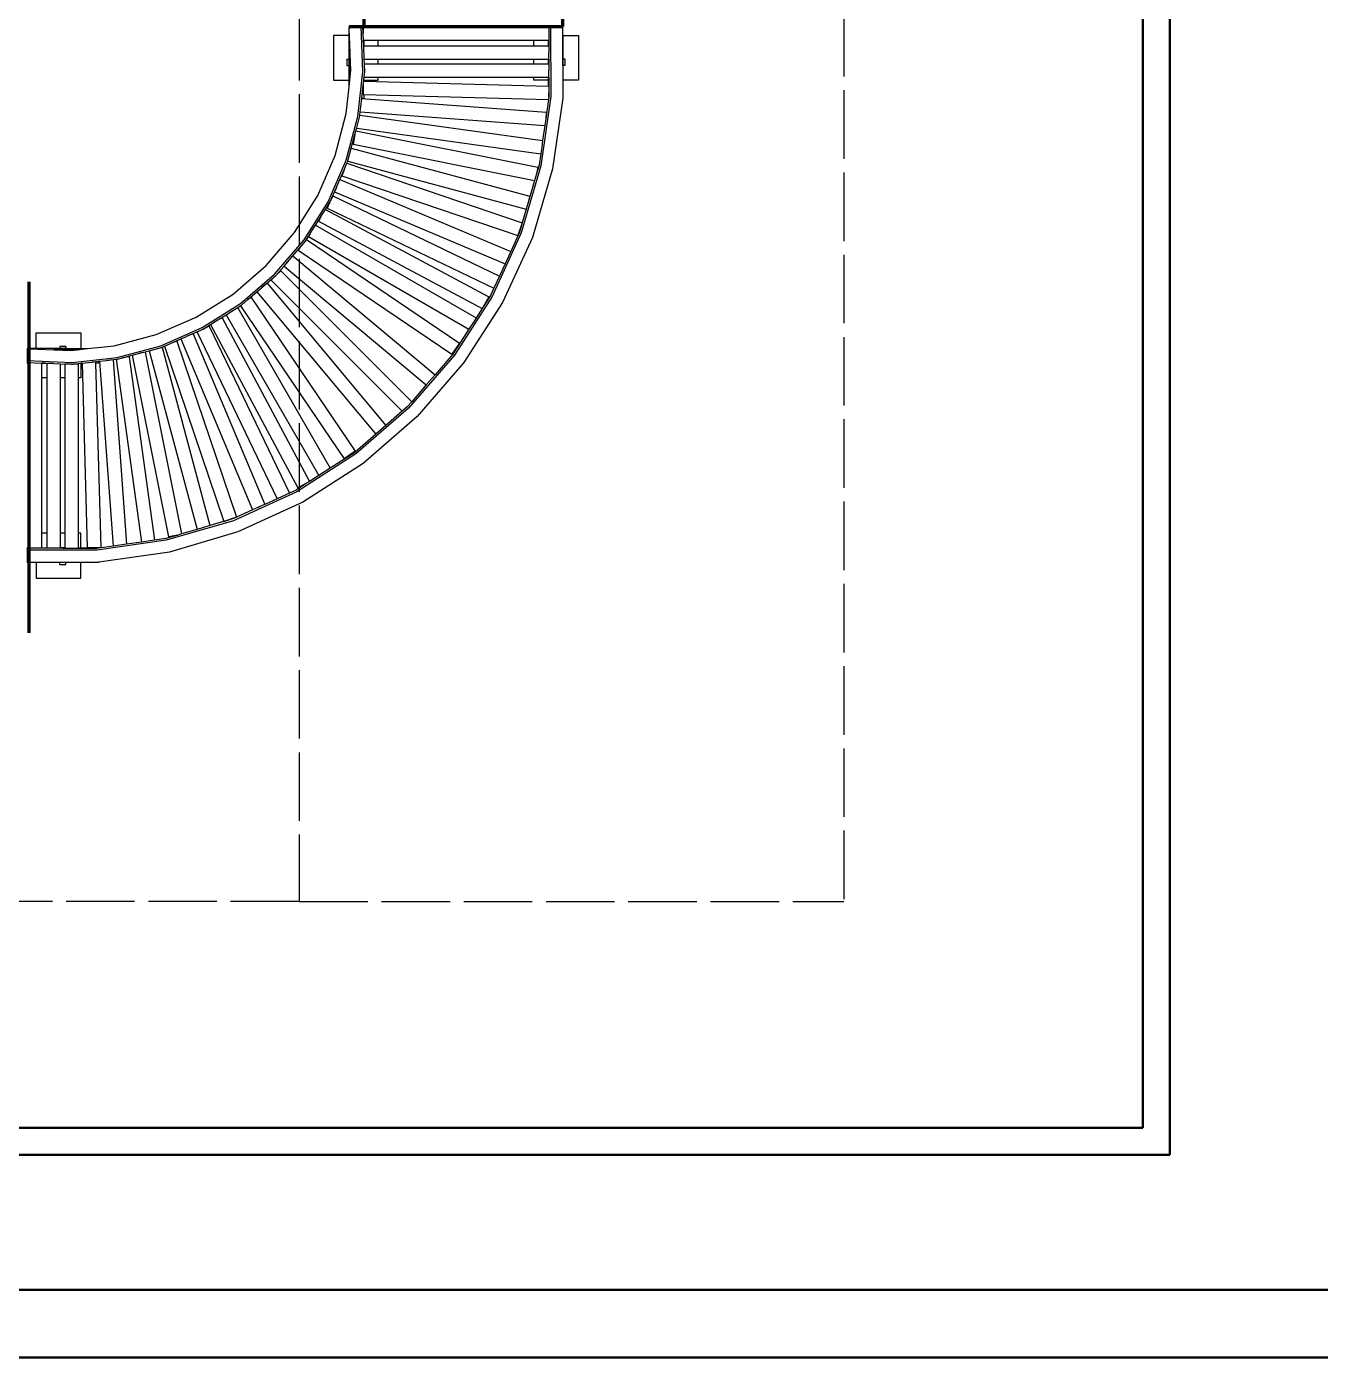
# Model space of a CAD drawing. Header units: millimetres. Extents: x 44692 to 659456, y -26273 to 37550.
# Drawn here: x 270780 to 275573, y -16436 to -11506 of the extents above; entities that cross this region are included whole.
import ezdxf

# ---------------------------------------------------------------- set-up
doc = ezdxf.new("R2010")
doc.units = ezdxf.units.MM
doc.header["$LTSCALE"] = 100
doc.linetypes.add('DASHEDX2', pattern=[3.048, 2.54, -0.508])
for name, color, linetype in [('Area circulacion', 50, 'DASHEDX2'), ('Area proceso', 90, 'DASHEDX2'), ('Maquinas', 200, 'Continuous')]:
    doc.layers.add(name, color=color, linetype=linetype)
doc.layers.add('Paredes', color=7, linetype='Continuous', lineweight=50)

msp = doc.modelspace()

# ---------------------------------------------------------------- linework, layer by layer
msp.add_line((272028.634, -11506.63), (272712.726, -11506.63))
at = {"layer": 'Area circulacion'}
for p, q in [((273807.937, -768.624), (273807.937, -14747.652)), ((271789.701, -14747.652), (262025.152, -14747.652)), ((271789.701, -14747.652), (273807.937, -14747.652))]:
    msp.add_line(p, q, dxfattribs=at)
at = {"layer": 'Area proceso', "color": 3}
for p, q in [((271789.701, -11451.322), (271789.701, -14747.652)), ((271789.701, -14747.652), (265789.701, -14747.652))]:
    msp.add_line(p, q, dxfattribs=at)
at = {"layer": 'Maquinas', "lineweight": 100}
for p, q in [((272019.298, -7182.611), (272028.634, -11506.63)), ((272766.627, -11505.733), (272766.627, -7184.341)), ((271974.659, -11505.733), (272766.627, -11505.733)), ((270789.701, -13751.322), (270789.701, -12451.322))]:
    msp.add_line(p, q, dxfattribs=at)
at = {"layer": 'Maquinas'}
for p, q in [((271974.908, -11509.912), (271974.733, -11505.733)), ((271974.733, -11509.912), (271974.733, -11505.733)), ((272019.264, -11505.733), (271974.733, -11505.733)), ((271974.733, -11505.733), (271974.733, -11509.912)), ((271974.733, -11505.733), (271974.733, -11509.912)), ((271974.733, -11509.912), (271974.733, -11514.091)), ((271974.908, -11509.912), (271974.733, -11509.912)), ((271974.908, -11514.091), (271974.733, -11514.091)), ((271974.733, -11538.903), (271974.733, -11514.091)), ((271975.084, -11514.091), (271974.908, -11509.912)), ((271974.908, -11509.912), (271974.908, -11514.091)), ((271975.084, -11514.091), (271974.908, -11514.091)), ((271978.879, -11604.613), (271975.084, -11514.091)), ((272025.645, -11672.947), (272019.264, -11505.733)), ((272026.055, -11505.733), (272019.264, -11505.733)), ((272026.055, -11505.733), (272028.634, -11505.733)), ((272027.024, -11531.508), (272026.055, -11505.733)), ((272027.024, -11506.63), (272028.634, -11506.63)), ((272027.024, -11506.63), (272027.024, -11531.508)), ((272027.96, -11556.385), (272027.024, -11531.508)), ((272028.634, -11506.63), (272028.634, -11505.733)), ((272712.726, -11506.63), (272712.726, -11505.733)), ((272714.391, -11505.733), (272712.726, -11505.733)), ((272712.726, -11506.63), (272714.393, -11506.63)), ((272721.182, -11505.733), (272714.391, -11505.733)), ((272714.391, -11505.733), (272714.393, -11506.63)), ((272714.393, -11506.63), (272714.467, -11556.385)), ((272721.182, -11505.733), (272721.518, -11764.758)), ((272766.627, -11505.733), (272721.182, -11505.733)), ((272766.627, -11538.903), (272766.627, -11505.733)), ((271974.733, -11538.903), (271916.686, -11538.903)), ((271916.686, -11538.903), (271916.686, -11704.752)), ((271974.733, -11626.463), (271974.733, -11538.903)), ((272027.96, -11556.385), (272028.634, -11556.385)), ((272028.634, -11574.31), (272027.96, -11556.385)), ((272028.634, -11556.385), (272028.634, -11574.31)), ((272028.634, -11556.385), (272082.535, -11556.385)), ((272028.725, -11576.725), (272028.634, -11574.31)), ((272028.725, -11576.725), (272082.535, -11576.725)), ((272030.596, -11626.479), (272028.725, -11576.725)), ((272082.535, -11576.725), (272082.535, -11556.385)), ((272082.535, -11556.385), (272658.826, -11556.385)), ((272082.535, -11576.725), (272658.826, -11576.725)), ((272658.826, -11576.725), (272658.826, -11556.385)), ((272658.826, -11556.385), (272712.726, -11556.385)), ((272658.826, -11576.725), (272712.726, -11576.725)), ((272712.726, -11576.725), (272712.726, -11556.385)), ((272712.726, -11556.385), (272714.467, -11556.385)), ((272712.726, -11576.725), (272714.497, -11576.725)), ((272714.467, -11556.385), (272714.497, -11576.725)), ((272714.497, -11576.725), (272714.534, -11601.602)), ((272766.627, -11538.903), (272766.311, -11770.612)), ((272766.627, -11538.903), (272824.674, -11538.903)), ((272766.627, -11626.463), (272766.627, -11538.903)), ((272824.674, -11538.903), (272824.674, -11704.752)), ((271966.441, -11626.463), (271974.733, -11626.463)), ((271966.441, -11626.463), (271966.441, -11649.682)), ((271974.733, -11626.463), (271974.733, -11592.804)), ((271974.733, -11605.515), (271974.733, -11605.25)), ((271974.733, -11606.321), (271974.733, -11605.515)), ((271974.733, -11607.613), (271974.733, -11606.321)), ((271974.733, -11609.302), (271974.733, -11607.613)), ((271974.733, -11611.274), (271974.733, -11609.302)), ((271974.733, -11613.841), (271974.733, -11609.395)), ((271974.733, -11613.393), (271974.733, -11611.274)), ((271974.733, -11615.517), (271974.733, -11613.393)), ((271974.733, -11618.498), (271974.733, -11613.841)), ((271974.733, -11617.5), (271974.733, -11615.517)), ((271974.733, -11620.553), (271974.733, -11617.5)), ((271974.733, -11623.326), (271974.733, -11618.498)), ((271974.733, -11623.822), (271974.733, -11620.553)), ((271974.733, -11628.284), (271974.733, -11623.326)), ((271974.733, -11627.267), (271974.733, -11623.822)), ((271974.733, -11649.682), (271974.733, -11626.463)), ((271974.733, -11630.846), (271974.733, -11627.267)), ((271974.733, -11633.33), (271974.733, -11628.284)), ((271974.733, -11634.516), (271974.733, -11630.846)), ((271974.733, -11638.419), (271974.733, -11633.33)), ((271974.733, -11638.231), (271974.733, -11634.516)), ((271978.879, -11638.412), (271978.879, -11604.613)), ((271980.297, -11638.412), (271978.879, -11604.613)), ((272030.596, -11626.479), (272082.535, -11626.479)), ((272031.223, -11643.148), (272030.596, -11626.479)), ((272082.535, -11643.148), (272082.535, -11626.479)), ((272082.535, -11626.479), (272658.826, -11626.479)), ((272658.826, -11643.148), (272658.826, -11626.479)), ((272658.826, -11626.479), (272712.726, -11626.479)), ((272712.726, -11638.412), (272712.726, -11626.479)), ((272712.726, -11626.479), (272714.534, -11626.479)), ((272714.534, -11626.479), (272714.534, -11601.602)), ((272714.534, -11626.479), (272714.589, -11638.412)), ((272766.627, -11605.25), (272766.627, -11605.543)), ((272766.627, -11605.543), (272766.627, -11606.375)), ((272766.627, -11606.375), (272766.627, -11607.689)), ((272766.627, -11607.689), (272766.627, -11609.395)), ((272774.92, -11626.463), (272766.627, -11626.463)), ((272766.627, -11649.682), (272766.627, -11626.463)), ((272774.92, -11649.682), (272774.92, -11626.463)), ((271966.441, -11649.682), (271974.733, -11649.682)), ((271974.733, -11641.945), (271974.733, -11638.231)), ((271974.733, -11643.508), (271974.733, -11638.419)), ((271974.733, -11645.615), (271974.733, -11641.945)), ((271974.733, -11648.553), (271974.733, -11643.508)), ((271974.733, -11649.194), (271974.733, -11645.615)), ((271974.733, -11653.511), (271974.733, -11648.553)), ((271974.733, -11652.639), (271974.733, -11649.194)), ((271974.733, -11704.752), (271974.733, -11649.682)), ((271974.733, -11684.021), (271974.733, -11649.682)), ((271974.733, -11655.908), (271974.733, -11652.639)), ((271974.733, -11658.339), (271974.733, -11653.511)), ((271974.733, -11658.962), (271974.733, -11655.908)), ((271974.733, -11662.997), (271974.733, -11658.339)), ((271974.733, -11660.951), (271974.733, -11658.962)), ((271974.733, -11663.093), (271974.733, -11660.951)), ((271974.733, -11667.442), (271974.733, -11662.997)), ((271974.733, -11665.243), (271974.733, -11663.093)), ((271974.733, -11667.253), (271974.733, -11665.243)), ((271974.733, -11668.988), (271974.733, -11667.253)), ((271974.733, -11670.328), (271974.733, -11668.988)), ((271974.733, -11671.183), (271974.733, -11670.328)), ((271974.733, -11671.494), (271974.733, -11671.183)), ((271978.879, -11691.172), (271978.879, -11638.412)), ((271978.879, -11638.412), (271980.297, -11638.412)), ((271978.879, -11691.172), (271981.5, -11667.115)), ((271981.5, -11667.115), (271980.297, -11638.412)), ((272007.011, -11839.241), (272025.645, -11672.947)), ((272030.232, -11692.902), (272032.377, -11673.836)), ((272032.377, -11673.836), (272031.223, -11643.148)), ((272031.223, -11643.148), (272082.535, -11643.148)), ((272082.535, -11643.148), (272658.826, -11643.148)), ((272658.826, -11643.148), (272712.726, -11643.148)), ((272712.726, -11643.148), (272712.726, -11638.412)), ((272714.589, -11638.412), (272712.726, -11638.412)), ((272712.726, -11643.148), (272714.596, -11643.148)), ((272714.589, -11638.412), (272714.596, -11643.148)), ((272714.596, -11643.148), (272714.633, -11668.025)), ((272714.633, -11692.902), (272714.633, -11668.025)), ((272774.92, -11649.682), (272766.627, -11649.682)), ((272766.627, -11649.682), (272766.627, -11704.752)), ((272766.627, -11667.442), (272766.627, -11669.142)), ((272766.627, -11669.142), (272766.627, -11670.437)), ((272766.627, -11670.437), (272766.627, -11671.239)), ((272766.627, -11671.239), (272766.627, -11671.494)), ((271916.686, -11704.752), (271974.733, -11704.752)), ((271964.007, -11827.688), (271974.733, -11729.232)), ((271974.733, -11729.232), (271978.879, -11691.172)), ((271974.733, -11729.232), (271974.733, -11704.752)), ((272021.435, -11771.091), (272027.068, -11721.019)), ((272027.068, -11721.019), (272026.06, -11757.121)), ((272027.068, -11721.019), (272028.599, -11707.418)), ((272028.599, -11707.418), (272028.634, -11707.105)), ((272028.599, -11707.418), (272028.634, -11707.419)), ((272028.634, -11707.105), (272028.899, -11704.752)), ((272028.634, -11707.105), (272028.634, -11707.419)), ((272028.634, -11707.419), (272712.726, -11726.527)), ((272028.899, -11704.752), (272030.232, -11692.902)), ((272028.899, -11704.752), (272082.535, -11704.752)), ((272030.232, -11692.902), (272082.535, -11692.902)), ((272082.535, -11704.752), (272082.535, -11692.902)), ((272082.535, -11692.902), (272658.826, -11692.902)), ((272658.826, -11704.752), (272658.826, -11692.902)), ((272658.826, -11692.902), (272712.726, -11692.902)), ((272712.726, -11704.752), (272658.826, -11704.752)), ((272712.726, -11704.752), (272712.726, -11692.902)), ((272712.726, -11692.902), (272714.633, -11692.902)), ((272712.726, -11726.527), (272712.726, -11704.752)), ((272712.726, -11726.527), (272714.72, -11726.583)), ((272714.633, -11692.902), (272714.72, -11726.583)), ((272714.72, -11726.583), (272714.758, -11751.471)), ((272824.674, -11704.752), (272766.627, -11704.752)), ((272766.627, -11704.752), (272766.627, -11771.091)), ((272015.717, -11821.909), (272021.284, -11772.429)), ((272021.284, -11772.429), (272021.435, -11771.091)), ((272021.284, -11772.429), (272704.688, -11822.615)), ((272021.435, -11771.091), (272028.634, -11771.091)), ((272026.06, -11757.121), (272028.634, -11757.193)), ((272028.634, -11757.193), (272713.003, -11776.309)), ((272028.634, -11757.193), (272028.634, -11771.091)), ((272721.518, -11764.758), (272684.927, -12021.186)), ((272713.003, -11776.309), (272702.866, -11847.426)), ((272714.322, -11767.05), (272713.003, -11776.309)), ((272714.322, -11767.05), (272714.758, -11751.471)), ((272714.776, -11763.867), (272714.322, -11767.05)), ((272714.758, -11751.471), (272714.776, -11763.867)), ((272766.242, -11771.091), (272728.358, -12032.759)), ((272766.311, -11770.612), (272766.242, -11771.091)), ((272766.242, -11771.091), (272766.627, -11771.091)), ((271922.65, -11983.827), (271964.007, -11827.688)), ((272014.435, -11833.3), (272015.717, -11821.909)), ((272015.717, -11821.909), (272699.348, -11872.111)), ((272704.688, -11822.615), (272702.866, -11847.426)), ((271963.778, -12000.895), (272007.011, -11839.241)), ((271999.843, -11892.253), (272003.045, -11880.297)), ((272002.82, -11881.919), (272003.045, -11880.297)), ((272002.82, -11881.919), (272684.468, -11976.506)), ((272003.045, -11880.297), (272013.569, -11841.003)), ((272013.569, -11841.003), (272014.435, -11833.3)), ((272014.435, -11833.3), (272691.397, -11927.236)), ((272699.348, -11872.111), (272691.397, -11927.236)), ((272702.866, -11847.426), (272699.348, -11872.111)), ((271982.642, -11956.479), (271996.219, -11905.782)), ((271996.219, -11905.782), (271989.209, -11940.867)), ((271996.219, -11905.782), (271999.843, -11892.253)), ((271999.843, -11892.253), (272673.887, -12026.941)), ((272691.397, -11927.236), (272687.978, -11951.877)), ((271970.049, -12003.497), (271982.642, -11956.479)), ((271982.642, -11956.479), (272644.3, -12133.77)), ((271989.209, -11940.867), (272661.999, -12075.304)), ((272684.468, -11976.506), (272678.351, -12019.419)), ((272687.978, -11951.877), (272684.468, -11976.506)), ((271858.361, -12132.005), (271922.65, -11983.827)), ((271896.914, -12154.29), (271963.778, -12000.895)), ((271955.864, -12036.018), (271966.265, -12012.173)), ((271966.265, -12012.173), (271969.613, -12004.498)), ((271966.265, -12012.173), (272616.104, -12232.159)), ((271969.613, -12004.498), (271970.049, -12003.497)), ((271969.613, -12004.498), (272630.873, -12181.682)), ((272684.927, -12021.186), (272612.156, -12269.778)), ((272678.351, -12019.419), (272669.012, -12051.336)), ((272673.887, -12026.941), (272669.012, -12051.336)), ((271927.819, -12100.313), (271939.921, -12072.569)), ((271939.921, -12072.569), (271955.864, -12036.018)), ((271939.921, -12072.569), (272573.214, -12338.781)), ((271955.864, -12036.018), (271948.223, -12058.594)), ((271948.223, -12058.594), (272600.16, -12279.262)), ((272661.999, -12075.304), (272637.861, -12157.8)), ((272728.358, -12032.759), (272653.54, -12286.852)), ((272669.012, -12051.336), (272661.999, -12075.304)), ((271904.686, -12153.347), (271927.412, -12101.282)), ((271927.412, -12101.282), (271920.267, -12118.279)), ((271920.267, -12118.279), (272552.567, -12384.074)), ((271927.412, -12101.282), (271927.819, -12100.313)), ((271772.594, -12268.876), (271858.361, -12132.005)), ((271807.915, -12295.995), (271896.914, -12154.29)), ((271886.627, -12183.419), (271901.956, -12159.02)), ((271901.956, -12159.02), (271892.867, -12177.906)), ((271892.867, -12177.906), (272510.948, -12475.369)), ((271901.956, -12159.02), (271902.793, -12157.689)), ((271902.793, -12157.689), (271904.686, -12153.347)), ((271914.443, -12133.074), (271904.686, -12153.347)), ((271914.443, -12133.074), (272531.591, -12430.087)), ((272637.861, -12157.8), (272630.873, -12181.682)), ((272644.3, -12133.77), (272637.861, -12157.8)), ((271850.245, -12241.328), (271869.938, -12210.009)), ((271869.938, -12210.009), (271861.253, -12226.274)), ((271861.253, -12226.274), (272467.88, -12550.182)), ((271869.938, -12210.009), (271870.033, -12209.831)), ((271870.033, -12209.831), (271886.627, -12183.419)), ((271886.627, -12183.419), (272491.831, -12506.568)), ((272630.873, -12181.682), (272616.104, -12232.159)), ((271667.285, -12391.349), (271772.594, -12268.876)), ((271816.788, -12294.58), (271830.401, -12272.959)), ((271830.401, -12272.959), (271824.182, -12283.732)), ((271830.401, -12272.959), (271830.737, -12272.378)), ((271830.737, -12272.378), (271850.245, -12241.328)), ((271850.245, -12241.328), (272445.12, -12584.779)), ((272612.156, -12269.778), (272504.692, -12505.459)), ((272605.861, -12267.166), (272573.214, -12338.781)), ((272615.841, -12232.937), (272600.16, -12279.262)), ((272615.841, -12232.937), (272605.861, -12267.166)), ((272615.841, -12232.937), (272616.104, -12232.159)), ((271698.773, -12422.838), (271807.915, -12295.995)), ((271790.234, -12326.935), (271813.301, -12300.13)), ((271813.301, -12300.13), (271816.788, -12294.58)), ((271816.788, -12294.58), (272383.531, -12678.294)), ((271824.182, -12283.732), (272418.606, -12626.922)), ((272653.54, -12286.852), (272543.375, -12527.734)), ((271733.609, -12392.737), (271766.066, -12355.02)), ((271766.066, -12355.02), (271790.234, -12326.935)), ((271766.066, -12355.02), (272293.105, -12795.693)), ((271790.234, -12326.935), (271785.707, -12333.622)), ((271785.707, -12333.622), (272355.637, -12719.494)), ((272573.214, -12338.781), (272552.567, -12384.074)), ((271544.811, -12496.659), (271667.285, -12391.349)), ((271571.93, -12531.98), (271698.773, -12422.838)), ((271703.599, -12427.611), (271733.609, -12392.737)), ((271721.165, -12410.045), (271703.599, -12427.611)), ((271721.165, -12410.045), (272206.634, -12895.513)), ((271733.609, -12392.737), (272260.523, -12833.305)), ((272552.567, -12384.074), (272531.591, -12430.087)), ((270789.701, -12708.619), (270789.701, -12454.989)), ((271632.655, -12488.668), (271651.673, -12472.303)), ((271651.673, -12472.303), (271703.546, -12427.664)), ((271670.596, -12456.48), (271651.673, -12472.303)), ((271670.596, -12456.48), (272110.935, -12983.119)), ((271703.546, -12427.664), (271685.983, -12445.226)), ((271685.983, -12445.226), (272171.452, -12930.695)), ((271703.546, -12427.664), (271703.576, -12427.637)), ((271703.576, -12427.637), (271703.599, -12427.611)), ((272531.591, -12430.087), (272510.948, -12475.369)), ((271407.94, -12582.426), (271544.811, -12496.659)), ((271576.065, -12537.366), (271599.479, -12517.217)), ((271599.479, -12517.217), (271632.655, -12488.668)), ((271611.756, -12508.905), (271599.479, -12517.217)), ((271611.756, -12508.905), (271997.628, -13078.836)), ((271632.655, -12488.668), (272073.323, -13015.702)), ((272504.692, -12505.459), (272364.729, -12723.414)), ((272498.787, -12502.046), (272471.828, -12544.03)), ((272491.831, -12506.568), (272471.828, -12544.03)), ((272510.948, -12475.369), (272498.787, -12502.046)), ((271430.225, -12620.978), (271571.93, -12531.98)), ((271519.243, -12573.066), (271540.397, -12559.775)), ((271540.397, -12559.775), (271572.469, -12539.625)), ((271561.865, -12547.38), (271540.397, -12559.775)), ((271561.865, -12547.38), (271904.826, -13141.407)), ((271572.469, -12539.625), (271576.065, -12537.366)), ((271572.469, -12539.625), (271956.428, -13106.73)), ((272543.375, -12527.734), (272400.098, -12750.518)), ((272467.88, -12550.182), (272440.249, -12593.215)), ((272471.828, -12544.03), (272467.88, -12550.182)), ((271259.762, -12646.715), (271407.94, -12582.426)), ((271276.83, -12687.843), (271430.225, -12620.978)), ((271433.625, -12626.857), (271461.347, -12609.44)), ((271456.04, -12616.065), (271433.625, -12626.857)), ((271456.04, -12616.065), (271753.449, -13234.036)), ((271461.347, -12609.44), (271482.504, -12596.148)), ((271461.347, -12609.44), (271784.702, -13215.03)), ((271482.504, -12596.148), (271519.243, -12573.066)), ((271504.407, -12584.452), (271482.504, -12596.148)), ((271504.407, -12584.452), (271828.099, -13190.672)), ((271519.243, -12573.066), (271862.912, -13168.318)), ((272440.249, -12593.215), (272418.606, -12626.922)), ((272445.12, -12584.779), (272440.249, -12593.215)), ((270814.838, -12640.751), (270980.687, -12640.751)), ((270814.838, -12698.798), (270814.838, -12640.751)), ((270980.687, -12640.751), (270980.687, -12698.798)), ((271103.623, -12688.072), (271259.762, -12646.715)), ((271313.203, -12679.384), (271350.67, -12663.041)), ((271350.67, -12663.041), (271372.589, -12653.48)), ((271350.67, -12663.041), (271616.867, -13296.299)), ((271372.589, -12653.48), (271373.48, -12653.106)), ((271373.48, -12653.106), (271433.538, -12626.895)), ((271396.413, -12643.466), (271373.48, -12653.106)), ((271396.413, -12643.466), (271662.159, -13275.651)), ((271433.538, -12626.895), (271411.207, -12637.642)), ((271411.207, -12637.642), (271708.167, -13254.678)), ((271433.538, -12626.895), (271433.625, -12626.857)), ((272418.606, -12626.922), (272359.318, -12719.259)), ((270781.668, -12698.798), (270785.847, -12698.973)), ((270781.668, -12698.798), (270785.847, -12698.798)), ((270781.668, -12698.798), (270781.668, -12743.329)), ((270785.847, -12698.798), (270790.026, -12698.798)), ((270785.847, -12698.798), (270785.847, -12698.973)), ((270785.847, -12698.973), (270790.026, -12699.148)), ((270785.847, -12698.973), (270790.026, -12698.973)), ((270790.026, -12698.798), (270790.026, -12698.973)), ((270814.838, -12698.798), (270790.026, -12698.798)), ((270790.026, -12698.973), (270790.026, -12699.148)), ((270790.026, -12699.148), (270880.548, -12702.944)), ((270902.399, -12698.798), (270814.838, -12698.798)), ((270914.347, -12702.944), (270880.548, -12702.944)), ((270880.548, -12702.944), (270914.347, -12704.361)), ((270881.185, -12698.798), (270881.478, -12698.798)), ((270881.478, -12698.798), (270882.31, -12698.798)), ((270882.31, -12698.798), (270883.624, -12698.798)), ((270883.624, -12698.798), (270885.33, -12698.798)), ((270902.399, -12690.506), (270902.399, -12698.798)), ((270925.617, -12690.506), (270902.399, -12690.506)), ((270925.617, -12698.798), (270902.399, -12698.798)), ((270967.107, -12702.944), (270914.347, -12702.944)), ((270914.347, -12702.944), (270914.347, -12704.361)), ((270914.347, -12704.361), (270943.05, -12705.565)), ((270925.617, -12690.506), (270925.617, -12698.798)), ((270925.617, -12698.798), (270980.687, -12698.798)), ((270943.05, -12705.565), (270967.107, -12702.944)), ((270943.377, -12698.798), (270945.077, -12698.798)), ((270945.077, -12698.798), (270946.372, -12698.798)), ((270946.372, -12698.798), (270947.174, -12698.798)), ((270947.174, -12698.798), (270947.429, -12698.798)), ((270967.107, -12702.944), (271005.167, -12698.798)), ((270980.687, -12698.798), (271005.167, -12698.798)), ((271005.167, -12698.798), (271103.623, -12688.072)), ((271115.176, -12731.076), (271276.83, -12687.843)), ((271170.584, -12723.266), (271199.175, -12715.609)), ((271199.175, -12715.609), (271233.766, -12706.345)), ((271219, -12711.647), (271199.175, -12715.609)), ((271219, -12711.647), (271353.623, -13385.367)), ((271233.766, -12706.345), (271279.432, -12694.114)), ((271233.766, -12706.345), (271411.196, -13368.521)), ((271279.432, -12694.114), (271279.472, -12694.097)), ((271279.472, -12694.097), (271290.279, -12689.383)), ((271279.472, -12694.097), (271281.825, -12693.467)), ((271281.825, -12693.467), (271458.961, -13354.545)), ((271290.279, -12689.383), (271313.203, -12679.384)), ((271290.279, -12689.383), (271510.268, -13339.311)), ((271336.727, -12671.421), (271313.203, -12679.384)), ((271336.727, -12671.421), (271557.396, -13323.359)), ((272359.318, -12719.259), (272293.105, -12795.693)), ((272383.531, -12678.294), (272355.637, -12719.494)), ((270781.668, -12743.329), (270948.882, -12749.71)), ((270781.668, -12743.329), (270781.668, -12750.12)), ((270781.668, -12750.12), (270781.668, -12752.699)), ((270781.668, -12750.12), (270784.764, -12750.236)), ((270781.668, -12752.699), (270784.764, -12752.699)), ((270784.764, -12750.236), (270834.518, -12752.107)), ((270784.764, -12750.236), (270784.764, -12752.699)), ((270784.764, -12752.699), (270784.764, -13436.791)), ((270834.518, -12752.107), (270850.245, -12752.699)), ((270834.518, -12752.107), (270834.518, -12752.699)), ((270850.245, -12752.699), (270834.518, -12752.699)), ((270834.518, -12752.699), (270834.518, -12806.6)), ((270850.245, -12752.699), (270879.634, -12753.804)), ((270854.858, -12753.804), (270854.858, -12806.6)), ((270879.634, -12753.804), (270854.858, -12753.804)), ((270879.634, -12753.804), (270904.613, -12754.744)), ((270904.613, -12754.744), (270904.613, -12806.6)), ((270904.613, -12754.744), (270946.057, -12756.302)), ((270921.281, -12756.302), (270921.281, -12806.6)), ((270946.057, -12756.302), (270921.281, -12756.302)), ((270946.057, -12756.302), (270949.771, -12756.442)), ((270948.882, -12749.71), (271115.176, -12731.076)), ((270949.771, -12756.442), (270951.012, -12756.302)), ((270951.012, -12756.302), (270980.687, -12752.964)), ((270971.036, -12756.302), (270951.012, -12756.302)), ((270971.036, -12756.302), (270971.036, -12806.6)), ((270980.687, -12752.964), (270983.04, -12752.699)), ((270980.687, -12752.964), (270980.687, -12806.6)), ((270983.04, -12752.699), (270985.604, -12752.41)), ((270985.612, -12752.699), (270983.04, -12752.699)), ((270985.604, -12752.41), (271021.628, -12748.357)), ((270985.604, -12752.41), (270985.612, -12752.699)), ((270985.612, -12752.699), (271004.721, -13436.791)), ((271021.628, -12748.357), (271047.026, -12745.499)), ((271035.254, -12747.976), (271021.628, -12748.357)), ((271035.254, -12747.976), (271035.386, -12752.699)), ((271047.026, -12752.699), (271035.386, -12752.699)), ((271035.386, -12752.699), (271054.472, -13435.98)), ((271047.026, -12745.499), (271050.412, -12745.119)), ((271047.026, -12745.499), (271047.026, -12752.699)), ((271050.412, -12745.119), (271075.249, -12742.324)), ((271050.412, -12745.119), (271100.718, -13430.158)), ((271075.249, -12742.324), (271111.075, -12738.293)), ((271099.962, -12740.509), (271075.249, -12742.324)), ((271099.962, -12740.509), (271150.09, -13423.121)), ((271111.075, -12738.293), (271116.938, -12737.633)), ((271111.075, -12738.293), (271205.016, -13415.292)), ((271116.938, -12737.633), (271135.441, -12732.678)), ((271135.441, -12732.678), (271170.584, -12723.266)), ((271160.053, -12729.263), (271135.441, -12732.678)), ((271160.053, -12729.263), (271254.273, -13408.272)), ((271170.584, -12723.266), (271305.074, -13396.326)), ((272364.729, -12723.414), (272195.127, -12919.192)), ((272400.098, -12750.518), (272226.617, -12950.682)), ((270854.858, -12806.6), (270834.518, -12806.6)), ((270834.518, -12806.6), (270834.518, -13382.891)), ((270854.858, -12806.6), (270854.858, -13382.891)), ((270921.281, -12806.6), (270904.613, -12806.6)), ((270904.613, -12806.6), (270904.613, -13382.891)), ((270921.281, -12806.6), (270921.281, -13382.891)), ((270980.687, -12806.6), (270971.036, -12806.6)), ((270971.036, -12806.6), (270971.036, -13382.891)), ((272293.105, -12795.693), (272260.523, -12833.305)), ((272260.523, -12833.305), (272206.634, -12895.513)), ((272189.582, -12914.991), (272171.452, -12930.695)), ((272190.926, -12913.647), (272189.582, -12914.991)), ((272190.926, -12913.647), (272189.582, -12914.991)), ((272190.302, -12914.367), (272189.582, -12914.991)), ((272190.926, -12913.647), (272190.302, -12914.367)), ((272206.634, -12895.513), (272190.926, -12913.647)), ((272195.127, -12919.192), (271999.349, -13088.794)), ((272226.617, -12950.682), (272026.453, -13124.163)), ((272171.452, -12930.695), (272110.935, -12983.119)), ((272073.323, -13015.702), (271995.194, -13083.382)), ((272110.935, -12983.119), (272073.323, -13015.702)), ((271999.349, -13088.794), (271781.394, -13228.757)), ((271995.194, -13083.382), (271904.826, -13141.407)), ((271956.428, -13106.73), (271997.628, -13078.836)), ((271997.628, -13078.836), (271956.428, -13106.73)), ((272026.453, -13124.163), (271803.669, -13267.44)), ((271904.826, -13141.407), (271862.912, -13168.318)), ((271817.134, -13197.712), (271777.981, -13222.852)), ((271784.702, -13215.03), (271817.134, -13197.712)), ((271817.134, -13197.712), (271784.702, -13215.03)), ((271828.099, -13190.672), (271817.134, -13197.712)), ((271862.912, -13168.318), (271828.099, -13190.672)), ((271781.394, -13228.757), (271545.713, -13336.221)), ((271708.167, -13254.678), (271662.159, -13275.651)), ((271753.449, -13234.036), (271708.167, -13254.678)), ((271777.981, -13222.852), (271753.449, -13234.036)), ((271616.867, -13296.299), (271557.396, -13323.359)), ((271803.669, -13267.44), (271562.787, -13377.605)), ((271638.392, -13286.486), (271616.867, -13296.299)), ((271641.33, -13287.121), (271639.06, -13288.075)), ((271662.159, -13275.651), (271640.634, -13285.464)), ((271545.713, -13336.221), (271297.121, -13408.992)), ((271458.961, -13354.545), (271411.196, -13368.521)), ((271543.101, -13329.926), (271458.961, -13354.545)), ((271510.268, -13339.311), (271557.396, -13323.359)), ((271557.396, -13323.359), (271510.268, -13339.311)), ((271557.396, -13323.359), (271543.101, -13329.926)), ((270854.858, -13382.891), (270834.518, -13382.891)), ((270834.518, -13382.891), (270834.518, -13436.791)), ((270854.858, -13382.891), (270854.858, -13436.791)), ((270921.281, -13382.891), (270904.613, -13382.891)), ((270904.613, -13382.891), (270904.613, -13436.791)), ((270921.281, -13382.891), (270921.281, -13436.791)), ((270980.687, -13382.891), (270971.036, -13382.891)), ((270971.036, -13382.891), (270971.036, -13436.791)), ((270980.687, -13436.791), (270980.687, -13382.891)), ((271297.121, -13408.992), (271040.693, -13445.583)), ((271254.273, -13408.272), (271205.016, -13415.292)), ((271295.354, -13402.416), (271254.273, -13408.272)), ((271340.066, -13389.333), (271295.354, -13402.416)), ((271305.074, -13396.326), (271340.066, -13389.333)), ((271340.066, -13389.333), (271305.074, -13396.326)), ((271562.787, -13377.605), (271308.694, -13452.423)), ((271353.623, -13385.367), (271340.066, -13389.333)), ((271411.196, -13368.521), (271353.623, -13385.367)), ((270781.668, -13438.456), (270781.668, -13436.791)), ((270784.764, -13436.791), (270781.668, -13436.791)), ((270781.668, -13438.456), (270781.668, -13445.247)), ((270784.764, -13438.461), (270781.668, -13438.456)), ((271040.693, -13445.583), (270781.668, -13445.247)), ((270781.668, -13445.247), (270781.668, -13490.692)), ((270784.764, -13436.791), (270784.764, -13438.461)), ((270807.086, -13438.494), (270784.764, -13438.461)), ((270834.518, -13438.494), (270807.086, -13438.494)), ((270834.518, -13438.494), (270807.086, -13438.494)), ((270834.518, -13436.791), (270854.858, -13436.791)), ((270834.518, -13436.791), (270834.518, -13438.494)), ((270854.858, -13438.565), (270834.518, -13438.494)), ((270854.858, -13436.791), (270854.858, -13438.565)), ((270904.613, -13438.639), (270854.858, -13438.565)), ((270914.347, -13436.791), (270904.613, -13436.791)), ((270904.613, -13436.791), (270904.613, -13438.639)), ((270914.347, -13438.654), (270904.613, -13438.639)), ((270921.281, -13436.791), (270914.347, -13436.791)), ((270914.347, -13438.654), (270914.347, -13436.791)), ((270921.281, -13438.664), (270914.347, -13438.654)), ((270921.281, -13436.791), (270921.281, -13438.664)), ((270971.036, -13438.738), (270921.281, -13438.664)), ((270971.036, -13436.791), (270971.036, -13438.738)), ((270971.036, -13436.791), (270980.687, -13436.791)), ((271039.803, -13438.841), (270971.036, -13438.738)), ((270980.687, -13436.791), (271004.721, -13436.791)), ((271004.721, -13436.791), (271004.737, -13437.369)), ((271054.472, -13435.98), (271004.737, -13437.369)), ((271004.737, -13437.369), (271025.41, -13436.791)), ((271054.472, -13435.98), (271025.41, -13436.791)), ((271025.41, -13436.791), (271047.026, -13436.791)), ((271047.026, -13437.811), (271039.803, -13438.841)), ((271100.718, -13430.158), (271047.026, -13437.811)), ((271047.026, -13437.811), (271047.026, -13436.791)), ((271308.694, -13452.423), (271047.026, -13490.306)), ((271150.09, -13423.121), (271100.718, -13430.158)), ((271205.016, -13415.292), (271150.09, -13423.121)), ((270814.838, -13490.692), (270781.668, -13490.692)), ((271046.547, -13490.376), (270814.838, -13490.692)), ((270814.838, -13490.692), (270814.838, -13548.739)), ((270902.399, -13490.692), (270814.838, -13490.692)), ((270902.399, -13490.692), (270868.739, -13490.692)), ((270881.45, -13490.692), (270881.185, -13490.692)), ((270882.256, -13490.692), (270881.45, -13490.692)), ((270883.548, -13490.692), (270882.256, -13490.692)), ((270885.237, -13490.692), (270883.548, -13490.692)), ((270887.209, -13490.692), (270885.237, -13490.692)), ((270889.776, -13490.692), (270885.33, -13490.692)), ((270889.329, -13490.692), (270887.209, -13490.692)), ((270891.452, -13490.692), (270889.329, -13490.692)), ((270894.433, -13490.692), (270889.776, -13490.692)), ((270893.435, -13490.692), (270891.452, -13490.692)), ((270896.488, -13490.692), (270893.435, -13490.692)), ((270899.261, -13490.692), (270894.433, -13490.692)), ((270899.757, -13490.692), (270896.488, -13490.692)), ((270904.219, -13490.692), (270899.261, -13490.692)), ((270903.202, -13490.692), (270899.757, -13490.692)), ((270902.399, -13498.984), (270902.399, -13490.692)), ((270925.617, -13490.692), (270902.399, -13490.692)), ((270902.399, -13498.984), (270925.617, -13498.984)), ((270906.782, -13490.692), (270903.202, -13490.692)), ((270909.265, -13490.692), (270904.219, -13490.692)), ((270910.451, -13490.692), (270906.782, -13490.692)), ((270914.354, -13490.692), (270909.265, -13490.692)), ((270914.166, -13490.692), (270910.451, -13490.692)), ((270917.88, -13490.692), (270914.166, -13490.692)), ((270919.443, -13490.692), (270914.354, -13490.692)), ((270921.55, -13490.692), (270917.88, -13490.692)), ((270924.488, -13490.692), (270919.443, -13490.692)), ((270925.129, -13490.692), (270921.55, -13490.692)), ((270929.446, -13490.692), (270924.488, -13490.692)), ((270928.574, -13490.692), (270925.129, -13490.692)), ((270925.617, -13498.984), (270925.617, -13490.692)), ((270980.687, -13490.692), (270925.617, -13490.692)), ((270959.956, -13490.692), (270925.617, -13490.692)), ((270931.843, -13490.692), (270928.574, -13490.692)), ((270934.275, -13490.692), (270929.446, -13490.692)), ((270934.897, -13490.692), (270931.843, -13490.692)), ((270938.932, -13490.692), (270934.275, -13490.692)), ((270936.886, -13490.692), (270934.897, -13490.692)), ((270939.028, -13490.692), (270936.886, -13490.692)), ((270943.377, -13490.692), (270938.932, -13490.692)), ((270941.178, -13490.692), (270939.028, -13490.692)), ((270943.188, -13490.692), (270941.178, -13490.692)), ((270944.923, -13490.692), (270943.188, -13490.692)), ((270946.263, -13490.692), (270944.923, -13490.692)), ((270947.118, -13490.692), (270946.263, -13490.692)), ((270947.429, -13490.692), (270947.118, -13490.692)), ((270980.687, -13548.739), (270980.687, -13490.692)), ((271047.026, -13490.692), (270980.687, -13490.692)), ((271047.026, -13490.306), (271046.547, -13490.376)), ((271047.026, -13490.306), (271047.026, -13490.692)), ((270789.701, -13525.873), (270789.701, -13751.322)), ((270814.838, -13548.739), (270980.687, -13548.739))]:
    msp.add_line(p, q, dxfattribs=at)
at = {"layer": 'Paredes'}
for p, q in [((274915.568, -15586.103), (274915.568, -4360.191)), ((275015.568, -15586.103), (275015.568, -9981.322)), ((260443.973, -15586.103), (274915.568, -15586.103)), ((275015.568, -15586.103), (275015.568, -15686.103)), ((260443.973, -15686.103), (275015.568, -15686.103)), ((231617, -16186.103), (280115.568, -16186.103)), ((231617, -16436.103), (280365.568, -16436.103))]:
    msp.add_line(p, q, dxfattribs=at)

doc.saveas('drawing.dxf')
